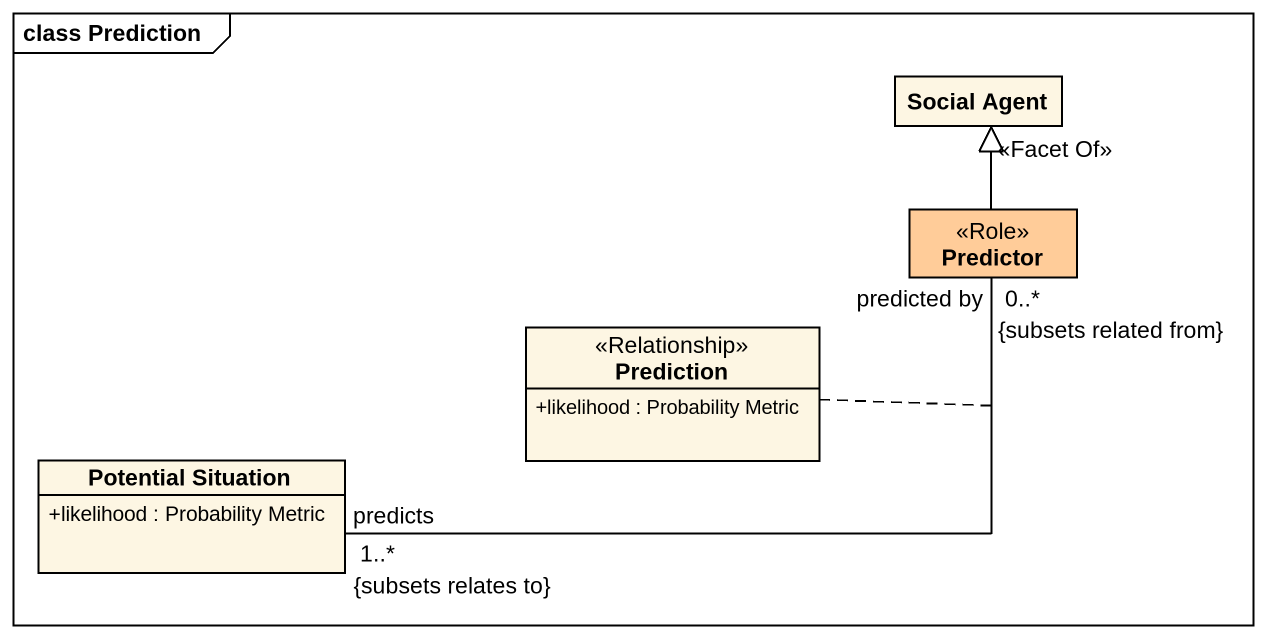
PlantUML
@startuml
mainframe class Prediction
hide circle
hide empty members
skinparam classAttributeIconSize 0
class "Social Agent" as Social_Agent
class Predictor <<Role>> #FFCC99
class Prediction <<Relationship>> {
  +likelihood : Probability Metric
}
class "Potential Situation" as Potential_Situation {
  +likelihood : Probability Metric
}
Predictor -up-|> Social_Agent : <<Facet Of>>
Predictor "0..*\npredicted by\n{subsets related from}" -left- "1..*\npredicts\n{subsets relates to}" Potential_Situation
(Predictor, Potential_Situation) .. Prediction
@enduml
